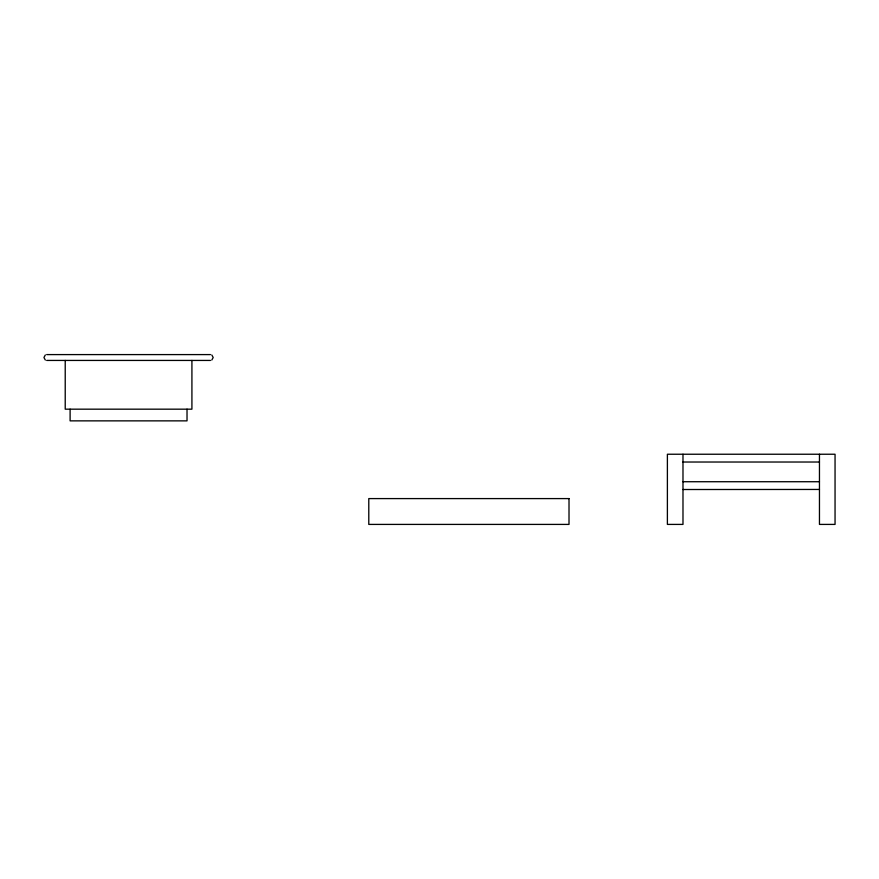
<?xml version="1.0" encoding="UTF-8"?>
<svg xmlns="http://www.w3.org/2000/svg" width="879" height="879" viewBox="0 0 879 879"><rect width="100%" height="100%" fill="white"/><g stroke="black" fill="none" stroke-linecap="round" stroke-linejoin="round"><path stroke-width="1.32" d="M45.323 354.973L43.95 357.511L45.323 360.038M211.817 360.038L213.19 357.511L211.817 354.973M46.686 354.589L210.455 354.589M46.686 360.434L210.455 360.434M682.983 462.024L819.459 462.024M682.983 481.725L819.459 481.725M682.983 489.515L819.459 489.449M819.459 454.234L819.459 524.411L835.05 524.411L835.05 454.234L667.392 454.234L667.392 524.411L682.983 524.411L682.983 454.234M191.919 360.434L191.919 409.174L65.222 409.174L65.222 360.434M187.018 409.174L187.029 420.865L70.111 420.865L70.111 409.174M569.01 498.591L368.784 498.591L368.784 524.411L569.01 524.411L569.01 498.591"/></g></svg>
